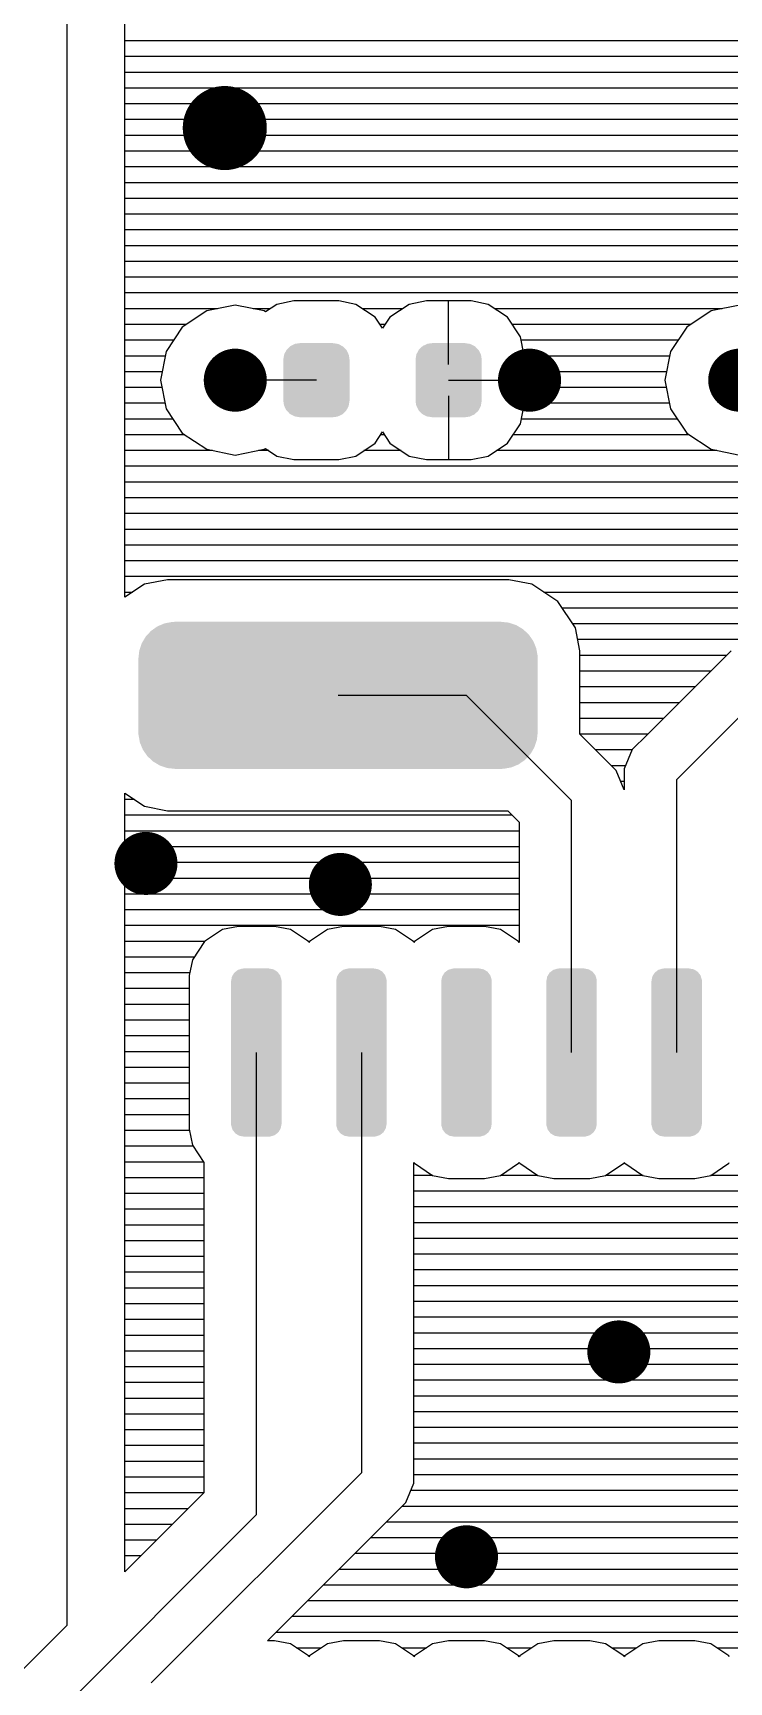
# Model space of a CAD drawing. Extents: x 295 to 953, y 10 to 290.
# Drawn here: x 574.96 to 593.47, y 148.93 to 192.79 of the extents above; entities that cross this region are included whole.
import ezdxf

# ---------------------------------------------------------------- set-up
doc = ezdxf.new("R2010")
doc.units = 0
doc.header["$LTSCALE"] = 5
doc.header["$MEASUREMENT"] = 0
doc.layers.get('0').update_dxf_attribs({"linetype": 'CONTINUOUS', "lineweight": 25})
doc.layers.add('DV-DPO-A6_BOT', color=7, linetype='CONTINUOUS')

msp = doc.modelspace()

# ---------------------------------------------------------------- linework, layer by layer
for points, const_width in [([(580.621, 190.26, -1), (579.503, 190.26, -1)], 1.118), ([(580.76, 183.554, -1), (579.922, 183.554, -1)], 0.838), ([(588.584, 183.554, -1), (587.745, 183.554, -1)], 0.838), ([(594.172, 183.554, -1), (593.333, 183.554, -1)], 0.838), ([(578.385, 170.702, -1), (577.547, 170.702, -1)], 0.838), ([(583.554, 170.143, -1), (582.716, 170.143, -1)], 0.838), ([(590.958, 157.71, -1), (590.12, 157.71, -1)], 0.838), ([(586.907, 152.261, -1), (586.069, 152.261, -1)], 0.838)]:
    msp.add_lwpolyline(points, format="xyb", close=True, dxfattribs=dict(const_width=const_width))
for points in [[(583.378, 184.104), (583.36, 184.227), (581.618, 184.104), (581.639, 184.227)], [(583.36, 184.227), (583.353, 184.242), (581.639, 184.227), (581.642, 184.242)], [(583.353, 184.242), (583.299, 184.353), (581.642, 184.242), (581.7, 184.353)], [(583.299, 184.353), (583.287, 184.365), (581.7, 184.353), (581.707, 184.365)], [(583.287, 184.365), (583.201, 184.453), (581.707, 184.365), (581.798, 184.453)], [(583.201, 184.453), (583.184, 184.462), (581.798, 184.453), (581.808, 184.462)], [(583.184, 184.462), (583.078, 184.517), (581.808, 184.462), (581.924, 184.517)], [(583.078, 184.517), (583.049, 184.522), (581.924, 184.517), (581.934, 184.522)], [(583.049, 184.522), (582.94, 184.539), (581.934, 184.522), (582.057, 184.539)], [(582.94, 184.539), (582.94, 184.543), (582.057, 184.539), (582.057, 184.543)], [(586.893, 184.104), (586.875, 184.227), (585.133, 184.104), (585.154, 184.227)], [(586.875, 184.227), (586.867, 184.242), (585.154, 184.227), (585.156, 184.242)], [(586.867, 184.242), (586.814, 184.353), (585.156, 184.242), (585.215, 184.353)], [(586.814, 184.353), (586.801, 184.365), (585.215, 184.353), (585.222, 184.365)], [(586.801, 184.365), (586.716, 184.453), (585.222, 184.365), (585.313, 184.453)], [(586.716, 184.453), (586.699, 184.462), (585.313, 184.453), (585.323, 184.462)], [(586.699, 184.462), (586.592, 184.517), (585.323, 184.462), (585.439, 184.517)], [(586.592, 184.517), (586.564, 184.522), (585.439, 184.517), (585.449, 184.522)], [(586.564, 184.522), (586.455, 184.539), (585.449, 184.522), (585.572, 184.539)], [(586.455, 184.539), (586.455, 184.543), (585.572, 184.539), (585.572, 184.543)], [(583.378, 184.102), (583.378, 184.104), (581.618, 184.102), (581.618, 184.104)], [(583.378, 183.006), (583.378, 184.102), (581.618, 183.006), (581.618, 184.102)], [(586.893, 184.102), (586.893, 184.104), (585.133, 184.102), (585.133, 184.104)], [(586.893, 183.006), (586.893, 184.102), (585.133, 183.006), (585.133, 184.102)], [(583.378, 183.004), (583.378, 183.006), (581.618, 183.004), (581.618, 183.006)], [(583.358, 182.881), (583.378, 183.004), (581.637, 182.881), (581.618, 183.004)], [(586.893, 183.004), (586.893, 183.006), (585.133, 183.004), (585.133, 183.006)], [(586.872, 182.881), (586.893, 183.004), (585.152, 182.881), (585.133, 183.004)], [(583.355, 182.866), (583.358, 182.881), (581.644, 182.866), (581.637, 182.881)], [(583.296, 182.755), (583.355, 182.866), (581.698, 182.755), (581.644, 182.866)], [(583.29, 182.743), (583.296, 182.755), (581.71, 182.743), (581.698, 182.755)], [(583.198, 182.655), (583.29, 182.743), (581.795, 182.655), (581.71, 182.743)], [(583.189, 182.646), (583.198, 182.655), (581.813, 182.646), (581.795, 182.655)], [(583.072, 182.591), (583.189, 182.646), (581.919, 182.591), (581.813, 182.646)], [(583.063, 182.586), (583.072, 182.591), (581.948, 182.586), (581.919, 182.591)], [(582.94, 182.569), (583.063, 182.586), (582.057, 182.569), (581.948, 182.586)], [(582.94, 182.565), (582.94, 182.569), (582.057, 182.565), (582.057, 182.569)], [(586.87, 182.866), (586.872, 182.881), (585.159, 182.866), (585.152, 182.881)], [(586.811, 182.755), (586.87, 182.866), (585.213, 182.755), (585.159, 182.866)], [(586.804, 182.743), (586.811, 182.755), (585.225, 182.743), (585.213, 182.755)], [(586.713, 182.655), (586.804, 182.743), (585.31, 182.655), (585.225, 182.743)], [(586.704, 182.646), (586.713, 182.655), (585.327, 182.646), (585.31, 182.655)], [(586.587, 182.591), (586.704, 182.646), (585.434, 182.591), (585.327, 182.646)], [(586.578, 182.586), (586.587, 182.591), (585.463, 182.586), (585.434, 182.591)], [(586.455, 182.569), (586.578, 182.586), (585.572, 182.569), (585.463, 182.586)], [(586.455, 182.565), (586.455, 182.569), (585.572, 182.565), (585.572, 182.569)], [(588.182, 176.735), (588.143, 176.791), (577.96, 176.735), (578.012, 176.791)], [(588.143, 176.791), (588.038, 176.888), (578.012, 176.791), (578.102, 176.888)], [(588.038, 176.888), (587.99, 176.933), (578.102, 176.888), (578.167, 176.933)], [(587.99, 176.933), (587.865, 177.008), (578.167, 176.933), (578.273, 177.008)], [(587.865, 177.008), (587.81, 177.04), (578.273, 177.008), (578.351, 177.04)], [(587.81, 177.04), (587.666, 177.088), (578.351, 177.04), (578.466, 177.088)], [(587.666, 177.088), (587.612, 177.106), (578.466, 177.088), (578.564, 177.106)], [(587.612, 177.106), (587.429, 177.125), (578.564, 177.106), (578.671, 177.125)], [(587.429, 177.125), (587.405, 177.128), (578.671, 177.125), (578.743, 177.128)], [(588.38, 176.222), (588.355, 176.357), (577.773, 176.222), (577.788, 176.357)], [(588.355, 176.357), (588.342, 176.427), (577.788, 176.357), (577.811, 176.427)], [(588.342, 176.427), (588.289, 176.556), (577.811, 176.427), (577.853, 176.556)], [(588.289, 176.556), (588.262, 176.62), (577.853, 176.556), (577.891, 176.62)], [(588.262, 176.62), (588.182, 176.735), (577.891, 176.62), (577.96, 176.735)], [(588.382, 176.15), (588.38, 176.222), (577.765, 176.15), (577.773, 176.222)], [(588.382, 174.194), (588.382, 176.15), (577.765, 174.194), (577.765, 176.15)], [(588.375, 174.122), (588.382, 174.194), (577.768, 174.122), (577.765, 174.194)], [(588.36, 173.987), (588.375, 174.122), (577.793, 173.987), (577.768, 174.122)], [(588.337, 173.917), (588.36, 173.987), (577.805, 173.917), (577.793, 173.987)], [(588.294, 173.788), (588.337, 173.917), (577.859, 173.788), (577.805, 173.917)], [(588.256, 173.724), (588.294, 173.788), (577.886, 173.724), (577.859, 173.788)], [(588.188, 173.609), (588.256, 173.724), (577.966, 173.609), (577.886, 173.724)], [(588.136, 173.553), (588.188, 173.609), (578.005, 173.553), (577.966, 173.609)], [(588.046, 173.456), (588.136, 173.553), (578.109, 173.456), (578.005, 173.553)], [(587.981, 173.411), (588.046, 173.456), (578.158, 173.411), (578.109, 173.456)], [(587.874, 173.336), (587.981, 173.411), (578.283, 173.336), (578.158, 173.411)], [(587.797, 173.304), (587.874, 173.336), (578.337, 173.304), (578.283, 173.336)], [(587.682, 173.256), (587.797, 173.304), (578.482, 173.256), (578.337, 173.304)], [(587.584, 173.238), (587.682, 173.256), (578.536, 173.238), (578.482, 173.256)], [(587.476, 173.219), (587.584, 173.238), (578.719, 173.219), (578.536, 173.238)], [(587.405, 173.216), (587.476, 173.219), (578.743, 173.216), (578.719, 173.219)], [(581.571, 167.572), (581.569, 167.609), (580.23, 167.572), (580.236, 167.609)], [(581.571, 163.772), (581.571, 167.572), (580.23, 163.772), (580.23, 167.572)], [(581.569, 167.609), (581.544, 167.692), (580.236, 167.609), (580.252, 167.692)], [(581.544, 167.692), (581.534, 167.725), (580.252, 167.692), (580.272, 167.725)], [(581.534, 167.725), (581.479, 167.796), (580.272, 167.725), (580.315, 167.796)], [(581.479, 167.796), (581.459, 167.822), (580.315, 167.796), (580.349, 167.822)], [(581.459, 167.822), (581.379, 167.871), (580.349, 167.822), (580.412, 167.871)], [(581.379, 167.871), (581.355, 167.885), (580.412, 167.871), (580.461, 167.885)], [(581.355, 167.885), (581.246, 167.906), (580.461, 167.885), (580.529, 167.906)], [(581.246, 167.906), (581.235, 167.908), (580.529, 167.906), (580.565, 167.908)], [(584.365, 167.572), (584.363, 167.609), (583.024, 167.572), (583.03, 167.609)], [(584.365, 163.772), (584.365, 167.572), (583.024, 163.772), (583.024, 167.572)], [(584.363, 167.609), (584.338, 167.692), (583.03, 167.609), (583.046, 167.692)], [(584.338, 167.692), (584.328, 167.725), (583.046, 167.692), (583.066, 167.725)], [(584.328, 167.725), (584.273, 167.796), (583.066, 167.725), (583.109, 167.796)], [(584.273, 167.796), (584.253, 167.822), (583.109, 167.796), (583.143, 167.822)], [(584.253, 167.822), (584.173, 167.871), (583.143, 167.822), (583.206, 167.871)], [(584.173, 167.871), (584.149, 167.885), (583.206, 167.871), (583.255, 167.885)], [(584.149, 167.885), (584.04, 167.906), (583.255, 167.885), (583.323, 167.906)], [(584.04, 167.906), (584.029, 167.908), (583.323, 167.906), (583.359, 167.908)], [(587.159, 167.572), (587.157, 167.609), (585.818, 167.572), (585.824, 167.609)], [(587.159, 163.772), (587.159, 167.572), (585.818, 163.772), (585.818, 167.572)], [(587.157, 167.609), (587.132, 167.692), (585.824, 167.609), (585.84, 167.692)], [(587.132, 167.692), (587.122, 167.725), (585.84, 167.692), (585.86, 167.725)], [(587.122, 167.725), (587.067, 167.796), (585.86, 167.725), (585.903, 167.796)], [(587.067, 167.796), (587.047, 167.822), (585.903, 167.796), (585.937, 167.822)], [(587.047, 167.822), (586.967, 167.871), (585.937, 167.822), (586, 167.871)], [(586.967, 167.871), (586.943, 167.885), (586, 167.871), (586.049, 167.885)], [(586.943, 167.885), (586.834, 167.906), (586.049, 167.885), (586.117, 167.906)], [(586.834, 167.906), (586.823, 167.908), (586.117, 167.906), (586.153, 167.908)], [(589.953, 167.572), (589.951, 167.609), (588.612, 167.572), (588.618, 167.609)], [(589.953, 163.772), (589.953, 167.572), (588.612, 163.772), (588.612, 167.572)], [(589.951, 167.609), (589.926, 167.692), (588.618, 167.609), (588.634, 167.692)], [(589.926, 167.692), (589.916, 167.725), (588.634, 167.692), (588.654, 167.725)], [(589.916, 167.725), (589.861, 167.796), (588.654, 167.725), (588.697, 167.796)], [(589.861, 167.796), (589.841, 167.822), (588.697, 167.796), (588.731, 167.822)], [(589.841, 167.822), (589.761, 167.871), (588.731, 167.822), (588.794, 167.871)], [(589.761, 167.871), (589.737, 167.885), (588.794, 167.871), (588.843, 167.885)], [(589.737, 167.885), (589.628, 167.906), (588.843, 167.885), (588.911, 167.906)], [(589.628, 167.906), (589.617, 167.908), (588.911, 167.906), (588.947, 167.908)], [(592.747, 167.572), (592.745, 167.609), (591.406, 167.572), (591.412, 167.609)], [(592.747, 163.772), (592.747, 167.572), (591.406, 163.772), (591.406, 167.572)], [(592.745, 167.609), (592.72, 167.692), (591.412, 167.609), (591.428, 167.692)], [(592.72, 167.692), (592.71, 167.725), (591.428, 167.692), (591.448, 167.725)], [(592.71, 167.725), (592.655, 167.796), (591.448, 167.725), (591.491, 167.796)], [(592.655, 167.796), (592.635, 167.822), (591.491, 167.796), (591.525, 167.822)], [(592.635, 167.822), (592.555, 167.871), (591.525, 167.822), (591.588, 167.871)], [(592.555, 167.871), (592.531, 167.885), (591.588, 167.871), (591.637, 167.885)], [(592.531, 167.885), (592.422, 167.906), (591.637, 167.885), (591.705, 167.906)], [(592.422, 167.906), (592.411, 167.908), (591.705, 167.906), (591.741, 167.908)], [(581.564, 163.736), (581.571, 163.772), (580.231, 163.736), (580.23, 163.772)], [(581.548, 163.653), (581.564, 163.736), (580.257, 163.653), (580.231, 163.736)], [(581.528, 163.62), (581.548, 163.653), (580.266, 163.62), (580.257, 163.653)], [(581.485, 163.549), (581.528, 163.62), (580.321, 163.549), (580.266, 163.62)], [(584.358, 163.736), (584.365, 163.772), (583.025, 163.736), (583.024, 163.772)], [(584.342, 163.653), (584.358, 163.736), (583.051, 163.653), (583.025, 163.736)], [(584.322, 163.62), (584.342, 163.653), (583.06, 163.62), (583.051, 163.653)], [(584.279, 163.549), (584.322, 163.62), (583.115, 163.549), (583.06, 163.62)], [(587.152, 163.736), (587.159, 163.772), (585.819, 163.736), (585.818, 163.772)], [(587.136, 163.653), (587.152, 163.736), (585.845, 163.653), (585.819, 163.736)], [(587.116, 163.62), (587.136, 163.653), (585.854, 163.62), (585.845, 163.653)], [(587.073, 163.549), (587.116, 163.62), (585.909, 163.549), (585.854, 163.62)], [(589.946, 163.736), (589.953, 163.772), (588.613, 163.736), (588.612, 163.772)], [(589.93, 163.653), (589.946, 163.736), (588.639, 163.653), (588.613, 163.736)], [(589.91, 163.62), (589.93, 163.653), (588.648, 163.62), (588.639, 163.653)], [(589.867, 163.549), (589.91, 163.62), (588.703, 163.549), (588.648, 163.62)], [(592.74, 163.736), (592.747, 163.772), (591.407, 163.736), (591.406, 163.772)], [(592.724, 163.653), (592.74, 163.736), (591.433, 163.653), (591.407, 163.736)], [(592.704, 163.62), (592.724, 163.653), (591.442, 163.62), (591.433, 163.653)], [(592.661, 163.549), (592.704, 163.62), (591.497, 163.549), (591.442, 163.62)], [(581.452, 163.523), (581.485, 163.549), (580.341, 163.523), (580.321, 163.549)], [(581.388, 163.474), (581.452, 163.523), (580.421, 163.474), (580.341, 163.523)], [(581.339, 163.459), (581.388, 163.474), (580.445, 163.459), (580.421, 163.474)], [(581.272, 163.439), (581.339, 163.459), (580.554, 163.439), (580.445, 163.459)], [(581.235, 163.437), (581.272, 163.439), (580.565, 163.437), (580.554, 163.439)], [(584.246, 163.523), (584.279, 163.549), (583.135, 163.523), (583.115, 163.549)], [(584.182, 163.474), (584.246, 163.523), (583.215, 163.474), (583.135, 163.523)], [(584.133, 163.459), (584.182, 163.474), (583.239, 163.459), (583.215, 163.474)], [(584.066, 163.439), (584.133, 163.459), (583.348, 163.439), (583.239, 163.459)], [(584.029, 163.437), (584.066, 163.439), (583.359, 163.437), (583.348, 163.439)], [(587.04, 163.523), (587.073, 163.549), (585.929, 163.523), (585.909, 163.549)], [(586.976, 163.474), (587.04, 163.523), (586.009, 163.474), (585.929, 163.523)], [(586.927, 163.459), (586.976, 163.474), (586.033, 163.459), (586.009, 163.474)], [(586.86, 163.439), (586.927, 163.459), (586.142, 163.439), (586.033, 163.459)], [(586.823, 163.437), (586.86, 163.439), (586.153, 163.437), (586.142, 163.439)], [(589.834, 163.523), (589.867, 163.549), (588.723, 163.523), (588.703, 163.549)], [(589.77, 163.474), (589.834, 163.523), (588.803, 163.474), (588.723, 163.523)], [(589.721, 163.459), (589.77, 163.474), (588.827, 163.459), (588.803, 163.474)], [(589.654, 163.439), (589.721, 163.459), (588.936, 163.439), (588.827, 163.459)], [(589.617, 163.437), (589.654, 163.439), (588.947, 163.437), (588.936, 163.439)], [(592.628, 163.523), (592.661, 163.549), (591.517, 163.523), (591.497, 163.549)], [(592.564, 163.474), (592.628, 163.523), (591.597, 163.474), (591.517, 163.523)], [(592.515, 163.459), (592.564, 163.474), (591.621, 163.459), (591.597, 163.474)], [(592.448, 163.439), (592.515, 163.459), (591.73, 163.439), (591.621, 163.459)], [(592.411, 163.437), (592.448, 163.439), (591.741, 163.437), (591.73, 163.439)]]:
    msp.add_solid(points)
at = {"layer": 'DV-DPO-A6_BOT'}
for p, q in [((575.871, 150.445), (575.871, 207.722)), ((577.408, 177.782), (577.408, 207.085)), ((620.295, 192.579), (577.408, 192.579)), ((613.819, 192.16), (577.408, 192.16)), ((612.986, 191.74), (577.408, 191.74)), ((612.646, 191.321), (577.408, 191.321)), ((612.428, 190.902), (577.408, 190.902)), ((612.344, 190.483), (577.408, 190.483)), ((612.338, 190.064), (577.408, 190.064)), ((612.422, 189.645), (577.408, 189.645)), ((612.629, 189.226), (577.408, 189.226)), ((612.752, 188.807), (577.408, 188.807)), ((612.752, 188.388), (577.408, 188.388)), ((612.752, 187.969), (577.408, 187.969)), ((612.752, 187.549), (577.408, 187.549)), ((612.752, 187.13), (577.408, 187.13)), ((612.752, 186.711), (577.408, 186.711)), ((612.752, 186.292), (577.408, 186.292)), ((612.752, 185.873), (577.408, 185.873)), ((580.341, 185.549), (579.581, 185.398)), ((581.107, 185.398), (580.341, 185.549)), ((581.448, 185.571), (581.146, 185.37)), ((581.9, 185.661), (581.448, 185.571)), ((583.091, 185.661), (581.9, 185.661)), ((583.543, 185.571), (583.091, 185.661)), ((584.057, 185.23), (583.543, 185.571)), ((584.968, 185.571), (584.454, 185.23)), ((585.421, 185.661), (584.968, 185.571)), ((586.611, 185.661), (585.421, 185.661)), ((586.013, 183.973), (586.013, 185.661)), ((587.064, 185.571), (586.611, 185.661)), ((587.578, 185.23), (587.064, 185.571)), ((593.752, 185.549), (592.993, 185.398)), ((579.872, 185.454), (577.408, 185.454)), ((579.581, 185.398), (578.933, 184.968)), ((581.274, 185.454), (580.816, 185.454)), ((581.146, 185.37), (581.107, 185.398)), ((584.789, 185.454), (583.722, 185.454)), ((584.253, 184.934), (584.057, 185.23)), ((584.454, 185.23), (584.253, 184.934)), ((593.283, 185.454), (587.237, 185.454)), ((587.924, 184.711), (587.578, 185.23)), ((592.993, 185.398), (592.344, 184.968)), ((579.039, 185.035), (577.408, 185.035)), ((578.933, 184.968), (578.503, 184.32)), ((584.326, 185.035), (584.186, 185.035)), ((592.45, 185.035), (587.706, 185.035)), ((588.014, 184.258), (587.924, 184.711)), ((592.344, 184.968), (591.914, 184.32)), ((578.698, 184.616), (577.408, 184.616)), ((578.503, 184.32), (578.352, 183.554)), ((592.11, 184.616), (587.941, 184.616)), ((588.014, 182.85), (588.014, 184.258)), ((591.914, 184.32), (591.763, 183.554)), ((578.48, 184.197), (577.408, 184.197)), ((578.397, 183.778), (577.408, 183.778)), ((591.892, 184.197), (588.014, 184.197)), ((591.808, 183.778), (588.014, 183.778)), ((578.391, 183.358), (577.408, 183.358)), ((578.352, 183.554), (578.503, 182.794)), ((582.498, 183.554), (580.341, 183.554)), ((586.013, 183.554), (588.164, 183.554)), ((586.432, 183.554), (588.014, 183.554)), ((591.802, 183.358), (588.014, 183.358)), ((591.763, 183.554), (591.914, 182.794)), ((578.475, 182.939), (577.408, 182.939)), ((586.013, 183.135), (586.013, 181.447)), ((591.886, 182.939), (588.014, 182.939)), ((578.682, 182.52), (577.408, 182.52)), ((578.503, 182.794), (578.933, 182.146)), ((587.924, 182.397), (588.014, 182.85)), ((592.093, 182.52), (587.947, 182.52)), ((591.914, 182.794), (592.344, 182.146)), ((579, 182.101), (577.408, 182.101)), ((578.933, 182.146), (579.581, 181.716)), ((584.057, 181.883), (584.253, 182.179)), ((584.303, 182.101), (584.208, 182.101)), ((584.253, 182.179), (584.454, 181.883)), ((587.578, 181.883), (587.924, 182.397)), ((592.411, 182.101), (587.723, 182.101)), ((592.344, 182.146), (592.993, 181.716)), ((579.732, 181.682), (577.408, 181.682)), ((579.581, 181.716), (580.341, 181.559)), ((580.341, 181.559), (581.107, 181.716)), ((581.23, 181.682), (580.956, 181.682)), ((581.107, 181.716), (581.146, 181.738)), ((581.146, 181.738), (581.448, 181.537)), ((583.543, 181.537), (584.057, 181.883)), ((584.75, 181.682), (583.761, 181.682)), ((584.454, 181.883), (584.968, 181.537)), ((587.064, 181.537), (587.578, 181.883)), ((593.143, 181.682), (587.282, 181.682)), ((592.993, 181.716), (593.752, 181.559)), ((612.752, 181.263), (577.408, 181.263)), ((581.448, 181.537), (581.9, 181.447)), ((581.9, 181.447), (583.091, 181.447)), ((583.091, 181.447), (583.543, 181.537)), ((584.968, 181.537), (585.421, 181.447)), ((585.421, 181.447), (586.611, 181.447)), ((586.611, 181.447), (587.064, 181.537)), ((612.752, 180.844), (577.408, 180.844)), ((612.752, 180.425), (577.408, 180.425)), ((612.752, 180.006), (577.408, 180.006)), ((612.752, 179.587), (577.408, 179.587)), ((612.752, 179.167), (577.408, 179.167)), ((612.752, 178.748), (577.408, 178.748)), ((612.752, 178.329), (577.408, 178.329)), ((577.927, 178.128), (577.408, 177.782)), ((578.542, 178.245), (577.927, 178.128)), ((587.611, 178.245), (578.542, 178.245)), ((588.226, 178.128), (587.611, 178.245)), ((588.919, 177.664), (588.226, 178.128)), ((577.609, 177.91), (577.408, 177.91)), ((597.848, 177.91), (588.544, 177.91)), ((589.383, 176.971), (588.919, 177.664)), ((597.362, 177.491), (589.031, 177.491)), ((597.083, 177.072), (589.31, 177.072)), ((589.5, 176.357), (589.383, 176.971)), ((596.949, 176.653), (589.444, 176.653)), ((589.5, 174.138), (589.5, 176.357)), ((593.523, 176.357), (591.288, 174.121)), ((593.4, 176.234), (589.5, 176.234)), ((592.981, 175.815), (589.5, 175.815)), ((586.488, 175.172), (583.074, 175.172)), ((589.282, 172.378), (586.488, 175.172)), ((592.562, 175.396), (589.5, 175.396)), ((592.076, 172.937), (594.311, 175.172)), ((592.143, 174.976), (589.5, 174.976)), ((591.724, 174.557), (589.5, 174.557)), ((591.305, 174.138), (589.5, 174.138)), ((590.076, 173.563), (589.5, 174.138)), ((591.288, 174.121), (590.897, 173.73)), ((590.891, 173.719), (589.919, 173.719)), ((590.897, 173.73), (590.679, 173.216)), ((590.467, 173.171), (590.076, 173.563)), ((590.718, 173.3), (590.338, 173.3)), ((590.679, 172.657), (590.467, 173.171)), ((590.679, 172.881), (590.59, 172.881)), ((590.679, 173.216), (590.679, 172.657)), ((592.076, 165.672), (592.076, 172.937)), ((577.408, 172.568), (577.927, 172.222)), ((577.408, 151.864), (577.408, 172.568)), ((577.665, 172.4), (577.408, 172.4)), ((589.282, 165.672), (589.282, 172.378)), ((587.706, 171.981), (577.408, 171.981)), ((577.927, 172.222), (578.542, 172.099)), ((578.542, 172.099), (587.589, 172.099)), ((587.589, 172.099), (587.885, 171.802)), ((587.885, 171.562), (577.408, 171.562)), ((587.885, 171.802), (587.885, 168.601)), ((587.885, 171.143), (577.408, 171.143)), ((587.885, 170.724), (577.408, 170.724)), ((587.885, 170.305), (577.408, 170.305)), ((587.885, 169.886), (577.408, 169.886)), ((587.885, 169.467), (577.408, 169.467)), ((587.885, 169.048), (577.408, 169.048)), ((580, 168.941), (579.52, 168.623)), ((580.425, 169.025), (580, 168.941)), ((581.381, 169.025), (580.425, 169.025)), ((581.805, 168.941), (581.381, 169.025)), ((582.286, 168.623), (581.805, 168.941)), ((582.794, 168.941), (582.314, 168.623)), ((583.219, 169.025), (582.794, 168.941)), ((584.175, 169.025), (583.219, 169.025)), ((584.599, 168.941), (584.175, 169.025)), ((585.08, 168.623), (584.599, 168.941)), ((585.588, 168.941), (585.108, 168.623)), ((586.013, 169.025), (585.588, 168.941)), ((586.969, 169.025), (586.013, 169.025)), ((587.393, 168.941), (586.969, 169.025)), ((587.874, 168.623), (587.393, 168.941)), ((579.531, 168.628), (577.408, 168.628)), ((579.52, 168.623), (579.201, 168.142)), ((582.325, 168.628), (582.275, 168.628)), ((582.297, 168.601), (582.286, 168.623)), ((582.314, 168.623), (582.297, 168.601)), ((585.119, 168.628), (585.069, 168.628)), ((585.091, 168.601), (585.08, 168.623)), ((585.108, 168.623), (585.091, 168.601)), ((587.885, 168.628), (587.863, 168.628)), ((587.885, 168.601), (587.874, 168.623)), ((579.246, 168.209), (577.408, 168.209)), ((579.201, 168.142), (579.112, 167.718)), ((579.129, 167.79), (577.408, 167.79)), ((579.112, 167.718), (579.112, 163.633)), ((579.112, 167.371), (577.408, 167.371)), ((579.112, 166.952), (577.408, 166.952)), ((579.112, 166.533), (577.408, 166.533)), ((579.112, 166.114), (577.408, 166.114)), ((579.112, 165.695), (577.408, 165.695)), ((580.9, 165.672), (580.9, 153.379)), ((583.694, 165.672), (583.694, 154.496)), ((579.112, 165.276), (577.408, 165.276)), ((579.112, 164.857), (577.408, 164.857)), ((579.112, 164.437), (577.408, 164.437)), ((579.112, 164.018), (577.408, 164.018)), ((579.123, 163.599), (577.408, 163.599)), ((579.112, 163.633), (579.201, 163.208)), ((579.218, 163.18), (577.408, 163.18)), ((579.201, 163.208), (579.503, 162.75)), ((579.498, 162.761), (577.408, 162.761)), ((579.503, 162.75), (579.503, 153.96)), ((585.091, 154.776), (585.091, 162.75)), ((585.091, 162.75), (585.108, 162.728)), ((585.108, 162.728), (585.588, 162.403)), ((587.393, 162.403), (587.874, 162.728)), ((587.874, 162.728), (587.885, 162.75)), ((587.885, 162.75), (587.902, 162.728)), ((587.902, 162.728), (588.382, 162.403)), ((590.187, 162.403), (590.668, 162.728)), ((590.668, 162.728), (590.679, 162.75)), ((590.679, 162.75), (590.696, 162.728)), ((590.696, 162.728), (591.176, 162.403)), ((592.981, 162.403), (593.462, 162.728)), ((593.462, 162.728), (593.473, 162.75)), ((579.503, 162.342), (577.408, 162.342)), ((585.594, 162.403), (585.091, 162.403)), ((585.588, 162.403), (586.013, 162.32)), ((586.013, 162.32), (586.969, 162.32)), ((586.969, 162.32), (587.393, 162.403)), ((588.388, 162.403), (587.388, 162.403)), ((588.382, 162.403), (588.807, 162.32)), ((588.807, 162.32), (589.763, 162.32)), ((589.763, 162.32), (590.187, 162.403)), ((591.182, 162.403), (590.182, 162.403)), ((591.176, 162.403), (591.601, 162.32)), ((591.601, 162.32), (592.557, 162.32)), ((592.557, 162.32), (592.981, 162.403)), ((593.976, 162.403), (592.976, 162.403)), ((579.503, 161.923), (577.408, 161.923)), ((596.586, 161.984), (585.091, 161.984)), ((579.503, 161.504), (577.408, 161.504)), ((597.005, 161.565), (585.091, 161.565)), ((579.503, 161.085), (577.408, 161.085)), ((597.424, 161.146), (585.091, 161.146)), ((579.503, 160.666), (577.408, 160.666)), ((597.843, 160.727), (585.091, 160.727)), ((579.503, 160.246), (577.408, 160.246)), ((607.996, 160.308), (585.091, 160.308)), ((579.503, 159.827), (577.408, 159.827)), ((607.996, 159.889), (585.091, 159.889)), ((579.503, 159.408), (577.408, 159.408)), ((607.996, 159.47), (585.091, 159.47)), ((579.503, 158.989), (577.408, 158.989)), ((607.996, 159.051), (585.091, 159.051)), ((579.503, 158.57), (577.408, 158.57)), ((607.996, 158.632), (585.091, 158.632)), ((579.503, 158.151), (577.408, 158.151)), ((608.035, 158.212), (585.091, 158.212)), ((579.503, 157.732), (577.408, 157.732)), ((608.125, 157.793), (585.091, 157.793)), ((579.503, 157.313), (577.408, 157.313)), ((608.41, 157.374), (585.091, 157.374)), ((579.503, 156.894), (577.408, 156.894)), ((608.851, 156.955), (585.091, 156.955)), ((579.503, 156.475), (577.408, 156.475)), ((616.317, 156.536), (585.091, 156.536)), ((579.503, 156.055), (577.408, 156.055)), ((616.233, 156.117), (585.091, 156.117)), ((609.533, 155.698), (585.091, 155.698)), ((579.503, 155.636), (577.408, 155.636)), ((608.684, 155.279), (585.091, 155.279)), ((579.503, 155.217), (577.408, 155.217)), ((608.332, 154.86), (585.091, 154.86)), ((579.503, 154.798), (577.408, 154.798)), ((579.503, 154.379), (577.408, 154.379)), ((583.694, 154.496), (578.106, 148.908)), ((585.091, 154.223), (585.091, 154.776)), ((608.097, 154.441), (585.091, 154.441)), ((579.503, 153.96), (577.408, 153.96)), ((579.503, 153.96), (577.408, 151.864)), ((584.879, 153.708), (585.091, 154.223)), ((608.013, 154.021), (585.013, 154.021)), ((579.084, 153.541), (577.408, 153.541)), ((584.488, 153.312), (584.879, 153.708)), ((607.996, 153.602), (584.778, 153.602)), ((580.9, 153.379), (575.312, 147.791)), ((578.665, 153.122), (577.408, 153.122)), ((581.202, 150.026), (584.488, 153.312)), ((607.996, 153.183), (584.359, 153.183)), ((578.246, 152.703), (577.408, 152.703)), ((607.996, 152.764), (583.94, 152.764)), ((577.827, 152.284), (577.408, 152.284)), ((602.369, 152.345), (583.521, 152.345)), ((601.799, 151.926), (583.102, 151.926)), ((601.52, 151.507), (582.683, 151.507)), ((601.363, 151.088), (582.264, 151.088)), ((573.077, 147.651), (575.871, 150.445)), ((601.28, 150.669), (581.844, 150.669)), ((581.381, 150.026), (581.202, 150.026)), ((581.805, 149.942), (581.381, 150.026)), ((601.33, 150.25), (581.425, 150.25)), ((583.219, 150.026), (582.794, 149.942)), ((584.175, 150.026), (583.219, 150.026)), ((584.599, 149.942), (584.175, 150.026)), ((586.013, 150.026), (585.588, 149.942)), ((586.969, 150.026), (586.013, 150.026)), ((587.393, 149.942), (586.969, 150.026)), ((588.807, 150.026), (588.382, 149.942)), ((589.763, 150.026), (588.807, 150.026)), ((590.187, 149.942), (589.763, 150.026)), ((591.601, 150.026), (591.176, 149.942)), ((592.557, 150.026), (591.601, 150.026)), ((592.981, 149.942), (592.557, 150.026)), ((582.286, 149.624), (581.805, 149.942)), ((582.627, 149.83), (581.973, 149.83)), ((582.297, 149.601), (582.286, 149.624)), ((582.314, 149.624), (582.297, 149.601)), ((582.794, 149.942), (582.314, 149.624)), ((585.08, 149.624), (584.599, 149.942)), ((585.421, 149.83), (584.767, 149.83)), ((585.091, 149.601), (585.08, 149.624)), ((585.108, 149.624), (585.091, 149.601)), ((585.588, 149.942), (585.108, 149.624)), ((587.874, 149.624), (587.393, 149.942)), ((588.215, 149.83), (587.561, 149.83)), ((587.885, 149.601), (587.874, 149.624)), ((587.902, 149.624), (587.885, 149.601)), ((588.382, 149.942), (587.902, 149.624)), ((590.668, 149.624), (590.187, 149.942)), ((591.009, 149.83), (590.355, 149.83)), ((590.679, 149.601), (590.668, 149.624)), ((590.696, 149.624), (590.679, 149.601)), ((591.176, 149.942), (590.696, 149.624)), ((593.462, 149.624), (592.981, 149.942)), ((593.803, 149.83), (593.149, 149.83)), ((593.473, 149.601), (593.462, 149.624))]:
    msp.add_line(p, q, dxfattribs=at)

doc.saveas('drawing.dxf')
